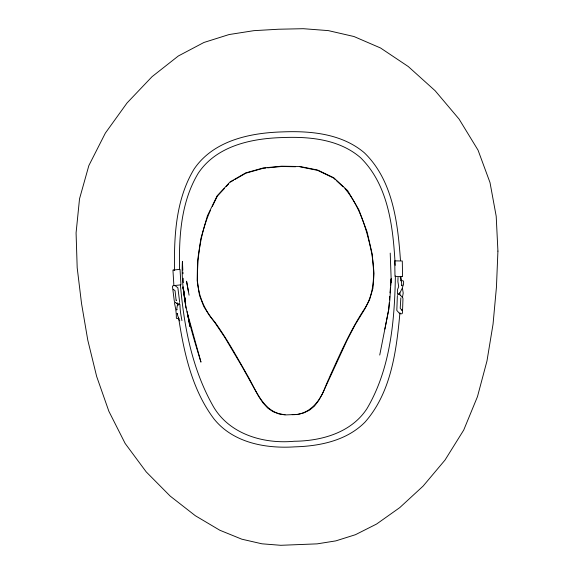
<?xml version="1.0" encoding="UTF-8"?>
<svg xmlns="http://www.w3.org/2000/svg" width="574" height="574" viewBox="0 0 574 574"><rect width="100%" height="100%" fill="white"/><g stroke="black" fill="none" stroke-linecap="round" stroke-linejoin="round"><path stroke-width="0.86" d="M395.386 275.922C394.618 321.103 390.428 368.91 366.98 408.602C351.338 432.731 321.49 441.011 294.225 441.255C262.799 444.233 227.555 433.75 212.007 404.103C191.824 367.59 183.895 325.616 180.38 284.439M176.986 303.079L176.979 302.95M179.712 302.986L179.705 302.807M397.344 296.162L396.813 310.426L399.762 313.72L401.893 313.791L402.467 313.017L402.962 298.76L402.797 297.87L400.537 295.323M398.04 277.393L397.89 281.59L398.693 286.584L397.595 289.461L397.438 293.623L399.569 293.694L401.979 288.665M399.942 312.765C396.426 350.736 391.253 392.394 365.042 422.091C346.739 440.674 319.826 446.156 294.677 446.859C265.683 448.732 233.259 442.884 214.073 419.027C192.147 389.968 184.125 353.261 178.629 317.974M389.251 302.598L388.691 309.666L384.874 329.081M389.459 299.951L389.739 296.421M390.019 292.891L390.442 287.596M390.578 285.83L391.145 278.77L389.839 300.03L388.691 309.666L379.737 355.055M397.409 295.33L397.438 295.165M174.905 302.505L174.561 303.452C175.644 308.382 176.433 312.966 176.354 317.989L176.892 318.62L179.023 318.362M402.518 296.98L403.213 293.077L402.338 287.66L403.529 284.539L403.63 281.856L403.127 280.751L400.989 280.679M325.795 385.699L328.823 378.682M329.167 377.907C339.916 354.373 350.226 330.43 364.562 308.798C375.009 292.532 374.679 272.377 371.844 253.952C367.123 230.863 360.314 206.827 344.924 188.537M325.458 386.481C320.471 401.054 309.049 415.354 292.202 414.65M210.428 210.335C200.591 232.19 197.147 256.614 197.47 280.464C198.281 296.062 204.803 310.642 215.042 322.315C226.701 338.61 236.445 356.16 246.368 373.538M212.358 206.36L217.395 196.021L224.448 188.437M174.783 285.515L180.961 284.848L180.021 269.364L172.946 270.06L173.879 285.565L175.536 285.536M177.086 309.486L176.62 310.039L177.316 305.504L177.818 304.751L179.942 304.5C179.999 310.053 180.882 315.133 181.936 320.615M226.213 186.543L228.567 184.01M400.839 297.985L400.221 308.288L402.166 310.448L401.398 309.63M176.577 300.13L176.118 300.582L175.063 290.738L173.24 289.325M230.332 182.116L233.439 180.322M234.996 179.432L245.866 173.169L263.244 168.275L265.862 168.024M177.431 303.94L179.597 303.675M267.606 167.852L281.583 166.496L295.581 166.747M174.611 270.038L173.843 270.031M400.422 276.618L402.575 276.532L402.295 260.998L394.725 260.861L394.998 276.374L401.664 276.546M397.696 294.541L399.827 294.613M285.091 414.622C263.423 413.488 256.14 389.997 246.791 374.284M299.958 166.826L316.661 170.155M317.537 170.327L333.587 178.026L335.474 179.777M177.624 313.885L177.057 313.454L179.117 320.048L179.805 320.873M176.835 303.581L174.596 301.824L174.281 300.898L172.444 286.34L172.839 285.816L174.97 285.558L177.883 287.804L179.633 301.974M336.737 180.946L343.03 186.787M401.427 285.013L402.051 285.823L400.91 278.971L400.171 277.464M177.273 303.022L177.997 305.354M182.819 270.239L182.417 261.335C180.458 296.048 190.855 329.419 200.972 362.129L187.655 314.107L189.915 326.57L187.124 311.56M185.94 308.102L182.998 287.014L185.682 303.897M189.083 295.18L186.564 281.224L188.394 291.413M182.998 287.014L183.895 292.252M184.799 297.497L185.101 299.248L184.821 297.519M183.63 290.537L183.924 292.281M399.691 292.718L400.107 295.237M400.48 260.531C397.796 222.87 392.932 180.408 364.354 152.792C341.795 133.634 310.699 130.728 282.279 131.905C249.948 132.845 213.385 140.551 194.062 169.108C175.859 199.322 173.915 235.979 174.568 270.376M395.199 265.353C393.161 227.842 388.756 185.51 360.608 157.742C339.22 139.188 309.422 136.44 282.272 137.566C251.434 138.434 216.513 145.839 198.252 173.233C180.939 201.948 178.801 236.782 179.59 269.515M182.898 272.026L182.977 273.805M183.178 278.261L183.371 282.717M183.694 289.848L183.895 294.304M390.22 253.098L391.274 282.315M401.004 276.367L401.032 280.679M197.549 260.818L197.162 280.485L199.479 295.309L203.763 306.466L209.158 315.119L214.791 322.495L224.728 337.261L242.307 366.973L258.731 396.541L263.007 402.869L267.692 408.042L273.016 411.651L278.856 413.876L285.063 414.93L297.755 414.421L303.818 412.885L309.415 410.209L314.38 406.198L318.584 400.666L322.301 394.022L347.198 339.995L355.292 324.504L364.827 308.956L369.512 299.901L372.899 288.442L374.061 273.475L372.153 253.902L367.109 231.946L358.85 209.797L347.686 190.676L333.767 177.768L317.644 170.04L300.001 166.517L281.576 166.195L263.179 167.981L245.737 172.889L230.131 181.872L217.137 195.842L207.422 215.795L200.893 238.526L197.549 260.818M497.923 251.103L496.445 287.086L493.052 324.088L486.974 360.974L477.46 396.677L463.72 430.055L445.022 460.047L423.11 486.099L399.734 507.631L376.594 524.033L355.464 534.695L335.833 540.88L317.185 543.858L280.801 545.3L261.952 543.808L241.826 539.194L219.835 530.247L195.354 515.732L170.213 496.115L146.205 471.878L125.154 443.465L108.866 411.271L96.654 376.436L87.779 340.138L81.53 303.517L77.189 267.764L76.077 232.893L79.521 198.834L88.848 165.592L105.351 133.103L127.069 102.933L152.038 76.694L178.32 55.994L203.942 42.469L229.083 34.548L253.902 30.659L278.584 29.231L303.294 28.7L328.335 30.616L353.993 36.528L380.54 47.986L408.279 66.541L435.128 90.728L459.078 119.091L478.056 150.18L490.009 182.575L496.201 216.254L497.923 251.103M400.308 295.746L400.308 295.746M184.498 295.754L184.197 294.003L184.519 295.775"/></g></svg>
